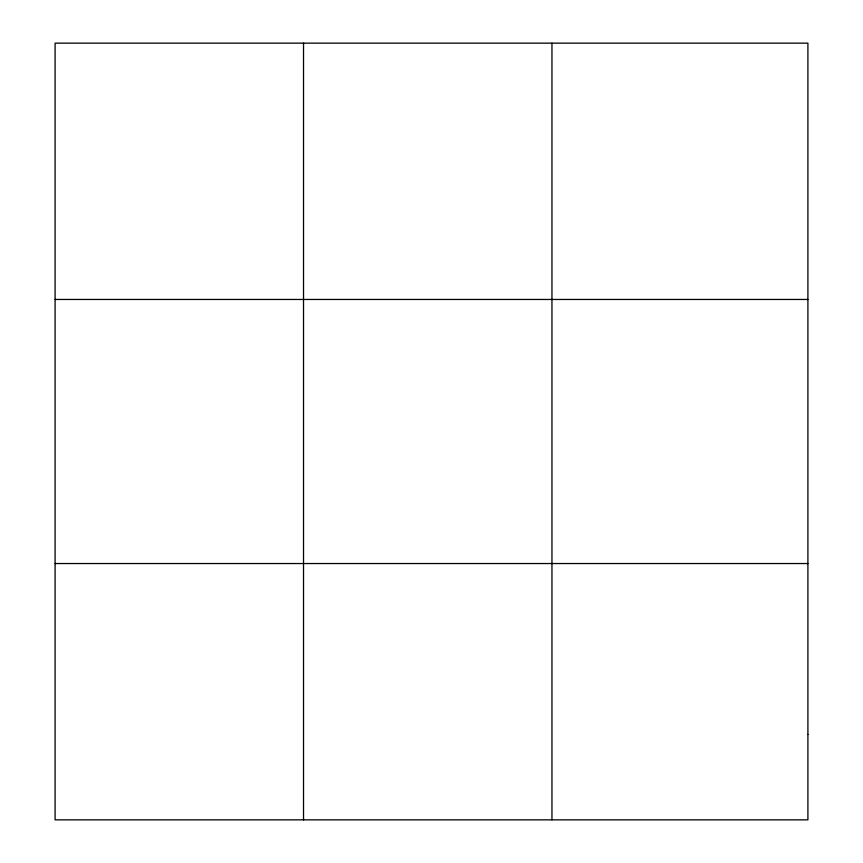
<?xml version="1.0" encoding="UTF-8"?>
<svg xmlns="http://www.w3.org/2000/svg" width="863" height="863" viewBox="0 0 863 863"><rect width="100%" height="100%" fill="white"/><g stroke="black" fill="none" stroke-linecap="round" stroke-linejoin="round"><path stroke-width="1.29" d="M303.528 43.15L303.528 819.85M551.953 43.15L551.953 819.85M55.092 299.461L807.908 299.461M55.092 563.539L807.908 563.539M807.908 734.413L807.908 819.85L55.092 819.85L55.092 43.15L807.908 43.15L807.908 734.413"/></g></svg>
